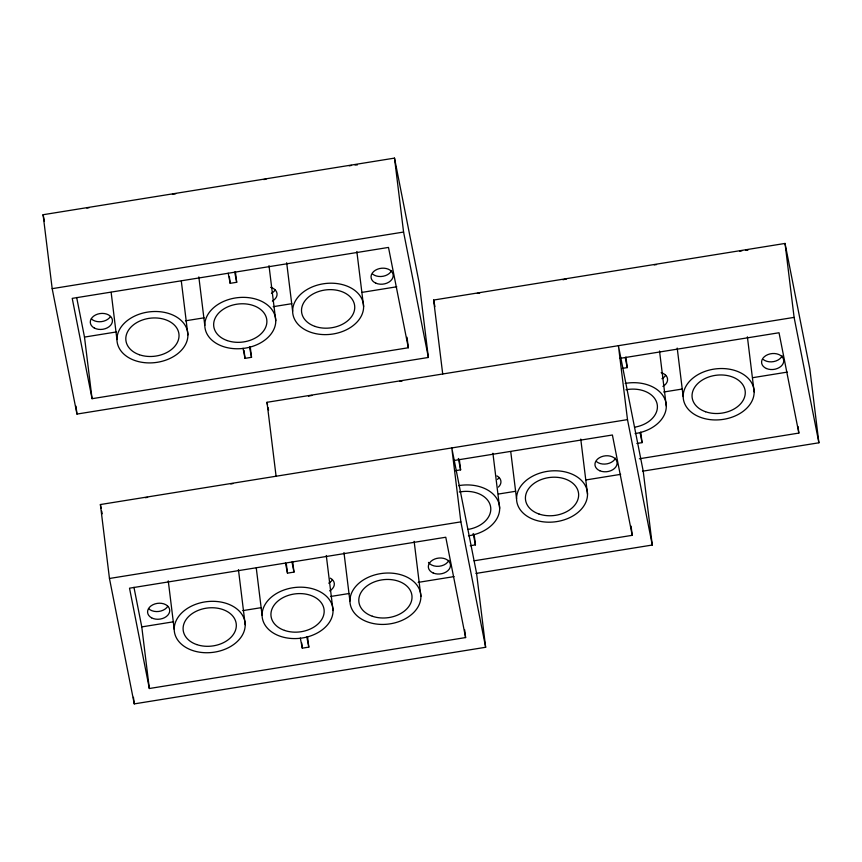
<?xml version="1.0" encoding="UTF-8"?>
<svg xmlns="http://www.w3.org/2000/svg" width="862" height="862" viewBox="0 0 862 862"><rect width="100%" height="100%" fill="white"/><g stroke="black" fill="none" stroke-linecap="round" stroke-linejoin="round"><path stroke-width="1.29" d="M43.1 214.724L394.505 158.112L419.288 283.523L428.371 357.461L76.966 414.072L52.183 288.662L43.1 214.724L44.404 221.319M52.183 288.662L403.578 232.05L394.505 158.112M228.193 273.211L230.197 283.329L236.694 282.283L235.401 271.713M407.036 337.257L408.319 347.752L92.062 398.697L84.498 337.085L116.381 331.945M185.481 320.815L204.089 317.819M273.189 306.689L291.787 303.693M362.223 292.347L396.768 286.777M442.712 373.989L433.629 300.051L785.034 243.44L809.817 368.85L818.9 442.788L642.535 471.202M243.03 348.237L245.023 358.355L251.532 357.31L250.228 346.75M276.088 476.233L267.005 402.295L794.107 317.378L785.034 243.44M619.562 358.441L779.022 332.754L798.848 433.08L639.388 458.767M622.03 368.451L627.234 367.611L625.931 357.04M663.718 392.016L682.327 389.021M752.752 377.675L787.297 372.104M485.651 647.276L460.868 521.866L451.785 447.928L476.578 573.338L485.651 647.276L134.256 703.888L109.463 578.477L100.391 504.539L627.493 419.622L618.41 345.684L643.203 471.094L652.275 545.032L475.91 573.446M454.263 460.47L612.397 434.998L632.223 535.324L474.1 560.796M455.405 470.695L460.61 469.855L459.306 459.284M636.856 443.477L642.061 442.637L640.768 432.077M498.419 494.045L515.702 491.265M586.128 479.918L620.672 474.348M109.463 578.477L460.868 521.866M285.484 563.026L287.477 573.144L293.985 572.099L292.681 561.528M470.232 545.721L475.436 544.881L474.143 534.321M464.64 629.702L465.609 637.568L149.341 688.512L141.777 626.9L173.671 621.761M242.772 610.63L261.369 607.635M330.469 596.504L349.078 593.509M418.178 582.378L454.058 576.592M300.31 638.052L302.314 648.17L308.812 647.125L307.518 636.565M794.107 317.378L818.9 442.788M625.23 357.493L627.234 367.611M640.057 432.519L642.061 442.637M627.493 419.622L652.275 545.032M433.629 300.051L434.933 306.656M458.358 458.465L460.61 469.855M473.184 533.503L475.436 544.881M403.578 232.05L428.371 357.461M408.319 347.752L388.493 247.426L72.225 298.371L92.062 398.697M465.609 637.568L445.773 537.241L129.516 588.186L149.341 688.512M267.005 402.295L267.532 404.935M268.05 407.575L268.578 410.215M234.701 272.155L236.694 282.283M249.527 347.192L251.532 357.31M291.981 561.981L293.985 572.099M306.818 637.007L308.812 647.125M76.664 297.476L84.498 337.085M133.955 587.302L141.777 626.9M100.391 504.539L101.166 508.505M101.694 511.144L102.212 513.784M798.05 426.528L798.848 433.08M747.386 336.837L754.142 391.898A35.622 25.537 -7 0 1 701.194 417.585A35.622 25.537 -7 0 1 700.623 373.235A35.622 25.537 -7 0 1 754.142 391.898M677.209 348.076L683.167 396.574M659.527 350.996L666.294 406.056M631.103 526.143L632.223 535.324M580.762 439.081L587.518 494.142A35.622 25.537 -7 0 1 534.569 519.829A35.622 25.537 -7 0 1 534.009 475.479A35.622 25.537 -7 0 1 587.518 494.142M510.746 451.623L516.543 498.818M492.913 453.24L499.669 508.3M414.137 541.325L420.893 596.385A35.622 25.537 -7 0 1 367.955 622.073A35.622 25.537 -7 0 1 367.384 577.723A35.622 25.537 -7 0 1 420.893 596.385M356.846 251.51L363.613 306.57A35.622 25.537 -7 0 1 310.665 332.258A35.622 25.537 -7 0 1 310.094 287.897A35.622 25.537 -7 0 1 363.613 306.57M343.97 552.564L349.918 601.062M326.289 555.484L333.044 610.544A35.622 25.537 -7 0 1 280.096 636.221A35.622 25.537 -7 0 1 279.536 591.871A35.622 25.537 -7 0 1 333.044 610.544M286.68 262.738L292.638 311.247M268.998 265.658L275.765 320.718A35.622 25.537 -7 0 1 222.816 346.405A35.622 25.537 -7 0 1 222.245 302.056A35.622 25.537 -7 0 1 275.765 320.718M301.668 642.89L302.314 648.17M286.346 563.899L287.477 573.144M244.054 350.435L245.023 358.355M229.389 276.724L230.197 283.329M256.273 568.026L262.07 615.22M238.44 569.631L245.196 624.691A35.622 25.537 -7 0 1 192.248 650.379A35.622 25.537 -7 0 1 191.676 606.018A35.622 25.537 -7 0 1 245.196 624.691M198.831 276.896L204.79 325.394M181.311 281.12L187.916 334.876A35.622 25.537 -7 0 1 134.968 360.553A35.622 25.537 -7 0 1 134.397 316.203A35.622 25.537 -7 0 1 187.916 334.876M168.262 580.859L174.221 629.368M111.144 292.358L116.93 339.553M133.438 697.283L134.256 703.888M75.996 406.153L76.966 414.072M270.625 287.358A11.12 7.973 -7 0 1 272.381 301.064M110.487 316.483A11.12 7.973 -7 0 1 91.372 318.886M391.65 270.506A11.12 7.973 -7 0 1 372.793 274.224M275.107 289.966A11.12 7.973 -7 0 1 271.433 293.36M86.836 208.065A26.711 19.147 -7 0 1 89.152 207.699M349.25 165.849A26.711 19.147 -7 0 1 351.545 165.407M355.015 165.008A26.711 19.147 -7 0 1 357.331 164.933M263.697 179.555A26.711 19.147 -7 0 1 266.013 179.264M172.432 194.424A26.711 19.147 -7 0 1 175.837 193.713M661.154 372.696A11.12 7.973 -7 0 1 662.91 386.392M782.179 355.844A11.12 7.973 -7 0 1 763.323 359.562M665.636 375.293A11.12 7.973 -7 0 1 661.962 378.698M625.931 389.786A26.711 19.147 -7 0 1 657.07 403.739A26.711 19.147 -7 0 1 634.518 427.207M625.187 383.418A35.622 25.537 -7 0 1 665.949 402.726A35.622 25.537 -7 0 1 635.1 433.575M477.365 293.403A26.711 19.147 -7 0 1 479.681 293.026M739.779 251.176A26.711 19.147 -7 0 1 742.074 250.734M745.544 250.346A26.711 19.147 -7 0 1 747.86 250.26M654.226 264.893A26.711 19.147 -7 0 1 656.542 264.591M562.961 279.762A26.711 19.147 -7 0 1 566.377 279.04M496.975 475.91A11.12 7.973 -7 0 1 498.408 487.095M615.554 458.088A11.12 7.973 -7 0 1 596.698 461.795M499.012 477.537A11.12 7.973 -7 0 1 497.471 479.391M459.317 492.03A26.711 19.147 -7 0 1 490.446 505.972A26.711 19.147 -7 0 1 467.904 529.451M458.562 485.662A35.622 25.537 -7 0 1 499.324 504.97A35.622 25.537 -7 0 1 468.475 535.819M308.488 396.154A26.711 19.147 -7 0 1 311.904 395.442M399.752 381.284A26.711 19.147 -7 0 1 402.069 380.982M330.351 578.154A11.12 7.973 -7 0 1 329.661 590.879M167.778 606.298A11.12 7.973 -7 0 1 148.663 608.701M448.93 560.332A11.12 7.973 -7 0 1 439.103 566.269A11.12 7.973 -7 0 1 428.489 562.39M332.387 579.781A11.12 7.973 -7 0 1 328.724 583.186M145.279 497.686A26.711 19.147 -7 0 1 147.596 497.385M230.833 483.97A26.711 19.147 -7 0 1 233.128 483.528M94.281 328.002A11.12 7.973 -7 0 0 112.297 322.129A11.12 7.973 -7 0 0 97.535 314.145A11.12 7.973 -7 0 0 94.281 328.002M375.897 283.189A11.12 7.973 -7 0 0 393.18 276.131A11.12 7.973 -7 0 0 377.297 269.278A11.12 7.973 -7 0 0 375.897 283.189M139.332 354.724A26.711 19.147 -7 0 0 179.037 335.458A26.711 19.147 -7 0 0 138.901 321.461A26.711 19.147 -7 0 0 139.332 354.724M315.029 326.418A26.711 19.147 -7 0 0 354.745 307.152A26.711 19.147 -7 0 0 314.608 293.155A26.711 19.147 -7 0 0 315.029 326.418M227.18 340.565A26.711 19.147 -7 0 0 266.886 321.31A26.711 19.147 -7 0 0 226.749 307.303A26.711 19.147 -7 0 0 227.18 340.565M766.426 368.516A11.12 7.973 -7 0 0 783.709 361.458A11.12 7.973 -7 0 0 767.837 354.605A11.12 7.973 -7 0 0 766.426 368.516M705.558 411.745A26.711 19.147 -7 0 0 745.274 392.49A26.711 19.147 -7 0 0 705.138 378.483A26.711 19.147 -7 0 0 705.558 411.745M599.801 470.76A11.12 7.973 -7 0 0 617.084 463.702A11.12 7.973 -7 0 0 601.213 456.849A11.12 7.973 -7 0 0 599.801 470.76M538.933 513.989A26.711 19.147 -7 0 0 578.65 494.723A26.711 19.147 -7 0 0 538.513 480.727A26.711 19.147 -7 0 0 538.933 513.989M151.572 617.817A11.12 7.973 -7 0 0 169.577 611.945A11.12 7.973 -7 0 0 154.815 603.96A11.12 7.973 -7 0 0 151.572 617.817M433.187 573.004A11.12 7.973 -7 0 0 450.46 565.946A11.12 7.973 -7 0 0 434.588 559.093A11.12 7.973 -7 0 0 433.187 573.004M196.611 644.539A26.711 19.147 -7 0 0 236.328 625.273A26.711 19.147 -7 0 0 196.191 611.277A26.711 19.147 -7 0 0 196.611 644.539M372.319 616.233A26.711 19.147 -7 0 0 412.025 596.967A26.711 19.147 -7 0 0 371.888 582.971A26.711 19.147 -7 0 0 372.319 616.233M284.46 630.391A26.711 19.147 -7 0 0 324.177 611.126A26.711 19.147 -7 0 0 284.04 597.118A26.711 19.147 -7 0 0 284.46 630.391"/></g></svg>
